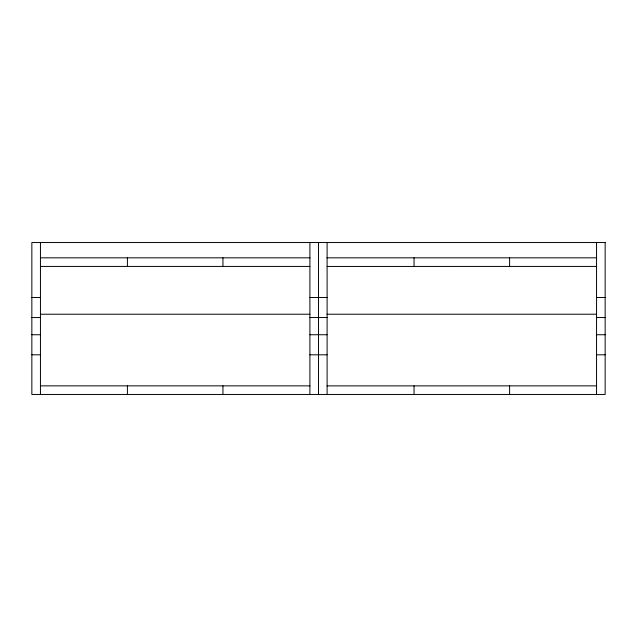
<?xml version="1.0" encoding="UTF-8"?>
<svg xmlns="http://www.w3.org/2000/svg" width="637" height="637" viewBox="0 0 637 637"><rect width="100%" height="100%" fill="white"/><g stroke="black" fill="none" stroke-linecap="round" stroke-linejoin="round"><path stroke-width="0.96" d="M40.45 257.826L310.044 257.826M326.956 257.826L596.551 257.826M40.45 266.425L309.901 266.425M327.1 266.449L596.551 266.425M31.85 297.479L40.45 297.479M309.901 297.479L327.1 297.479M596.551 297.479L605.15 297.479M40.45 314.224L309.901 314.224M327.1 314.224L596.551 314.224M31.85 317.545L40.45 317.545M309.901 317.545L327.1 317.545M596.551 317.545L605.15 317.545M31.85 334.743L40.45 334.743M309.901 334.743L327.1 334.743M596.551 334.743L605.15 334.743M31.85 354.809L40.45 354.809M309.901 354.809L327.1 354.809M596.551 354.809L605.15 354.809M40.45 385.863L309.901 385.863M327.1 385.887L596.551 385.863M596.551 242.538L596.551 394.462M509.6 257.826L509.6 266.425M509.6 385.863L509.6 394.462M414.05 257.826L414.05 266.425M414.05 385.863L414.05 394.462M327.1 242.538L327.1 394.462M318.5 242.538L318.5 394.462M309.901 242.538L309.901 394.462M222.95 257.826L222.95 266.425M222.95 385.863L222.95 394.462M127.4 257.826L127.4 266.425M127.4 385.863L127.4 394.462M40.45 242.538L40.45 394.462M605.15 242.538L31.85 242.538L31.85 394.462L605.15 394.462L605.15 242.538"/></g></svg>
